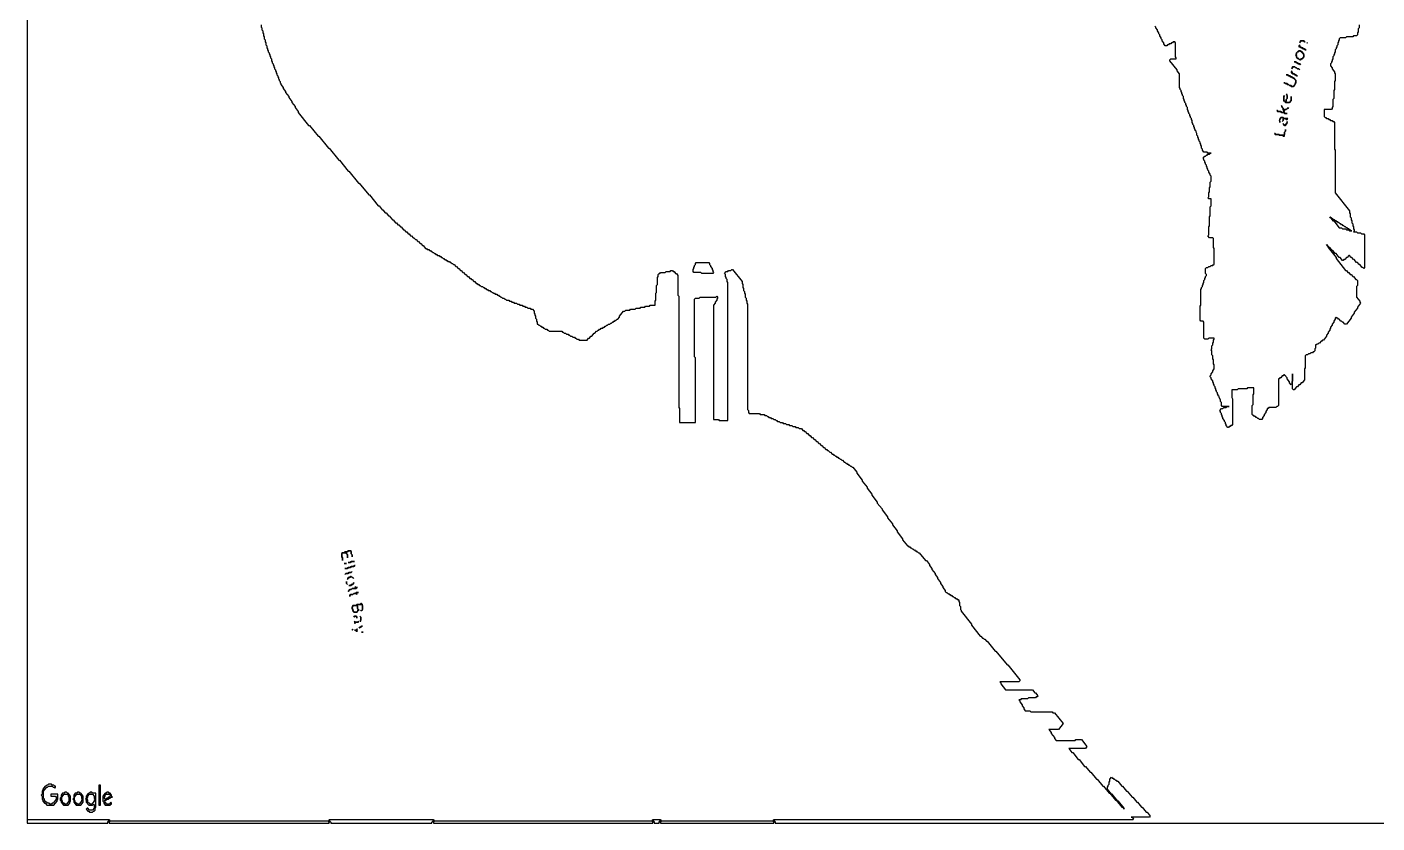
# Model space of a CAD drawing. Header units: metres. Extents: x 0 to 0.609, y 0 to 0.432.
# Drawn here: x 0 to 0.3279, y 0.0002 to 0.1936 of the extents above; entities that cross this region are included whole.
import ezdxf

# ---------------------------------------------------------------- set-up
doc = ezdxf.new("R2010")
doc.units = ezdxf.units.M
doc.layers.add('Contours', color=7, linetype='Continuous')

msp = doc.modelspace()

# ---------------------------------------------------------------- linework, layer by layer
at = {"layer": 'Contours'}
for points in [[(0, 0.4316), (0, 0.00024), (0.0196, 0.00024), (0.0196, 0.00048), (0.01979, 0.00072), (0.01998, 0.00048), (0.01998, 0.00024), (0.0734, 0.00024), (0.0734, 0.00048), (0.07359, 0.00072), (0.07378, 0.00048), (0.07378, 0.00024), (0.09838, 0.00024), (0.09838, 0.00048), (0.09857, 0.00072), (0.09876, 0.00048), (0.09876, 0.00024), (0.15199, 0.00024), (0.15199, 0.00048), (0.15218, 0.00072), (0.15237, 0.00048), (0.15237, 0.00024), (0.15353, 0.00024), (0.15353, 0.00048), (0.15372, 0.00072), (0.15391, 0.00048), (0.15391, 0.00024), (0.18139, 0.00024), (0.18139, 0.00048), (0.18158, 0.00072), (0.18177, 0.00048), (0.18177, 0.00024), (0.60949, 0.00024)], [(0.05688, 0.19408), (0.05688, 0.19359), (0.05707, 0.19335), (0.05707, 0.19287), (0.05726, 0.19263), (0.05726, 0.19214), (0.05745, 0.1919), (0.05745, 0.19142), (0.05764, 0.19118), (0.05764, 0.1907), (0.05784, 0.19045), (0.05784, 0.18997), (0.05803, 0.18973), (0.05803, 0.18925), (0.05822, 0.18901), (0.05822, 0.18852), (0.05841, 0.18828), (0.05841, 0.18804), (0.0586, 0.1878), (0.0586, 0.18756), (0.0588, 0.18732), (0.0588, 0.18707), (0.05899, 0.18683), (0.05899, 0.18659), (0.05918, 0.18635), (0.05918, 0.18611), (0.05937, 0.18587), (0.05937, 0.18539), (0.05957, 0.18514), (0.05957, 0.1849), (0.05976, 0.18466), (0.05976, 0.18442), (0.05995, 0.18418), (0.05995, 0.18394), (0.06014, 0.1837), (0.06014, 0.18345), (0.06033, 0.18321), (0.06033, 0.18297), (0.06053, 0.18273), (0.06053, 0.18249), (0.06072, 0.18225), (0.06072, 0.18201), (0.06091, 0.18176), (0.06091, 0.18152), (0.0611, 0.18128), (0.0611, 0.18104), (0.06129, 0.1808), (0.06129, 0.18056), (0.06149, 0.18032), (0.06149, 0.18007), (0.06168, 0.17983), (0.06168, 0.17959), (0.06226, 0.17887), (0.06226, 0.17863), (0.06283, 0.1779), (0.06283, 0.17766), (0.0636, 0.1767), (0.0636, 0.17645), (0.06437, 0.17549), (0.06437, 0.17525), (0.06514, 0.17428), (0.06514, 0.17404), (0.06591, 0.17307), (0.06591, 0.17283), (0.0684, 0.1697), (0.0686, 0.1697), (0.07071, 0.16704), (0.0709, 0.16704), (0.07321, 0.16414), (0.0734, 0.16414), (0.07571, 0.16125), (0.0759, 0.16125), (0.07801, 0.15859), (0.0782, 0.15859), (0.08051, 0.15569), (0.0807, 0.15569), (0.08301, 0.1528), (0.0832, 0.1528), (0.08531, 0.15014), (0.08551, 0.15014), (0.08627, 0.14918), (0.08647, 0.14918), (0.08704, 0.14845), (0.08723, 0.14845), (0.08781, 0.14773), (0.088, 0.14773), (0.08877, 0.14676), (0.08896, 0.14676), (0.08954, 0.14604), (0.08973, 0.14604), (0.09012, 0.14556), (0.09031, 0.14556), (0.09069, 0.14507), (0.09089, 0.14507), (0.09146, 0.14435), (0.09165, 0.14435), (0.09204, 0.14387), (0.09223, 0.14387), (0.09261, 0.14338), (0.09281, 0.14338), (0.09319, 0.1429), (0.09338, 0.1429), (0.09377, 0.14242), (0.09396, 0.14242), (0.09434, 0.14194), (0.09454, 0.14194), (0.09492, 0.14145), (0.09511, 0.14145), (0.0955, 0.14097), (0.09569, 0.14097), (0.09607, 0.14049), (0.09627, 0.14049), (0.09684, 0.13976), (0.09703, 0.13976), (0.09723, 0.13952), (0.09761, 0.13952), (0.0978, 0.13928), (0.09799, 0.13928), (0.09819, 0.13904), (0.09838, 0.13904), (0.09857, 0.1388), (0.09876, 0.1388), (0.09896, 0.13856), (0.09915, 0.13856), (0.09934, 0.13831), (0.09953, 0.13831), (0.09972, 0.13807), (0.10011, 0.13807), (0.1003, 0.13783), (0.10049, 0.13783), (0.10068, 0.13759), (0.10088, 0.13759), (0.10107, 0.13735), (0.10126, 0.13735), (0.10145, 0.13711), (0.10165, 0.13711), (0.10184, 0.13687), (0.10203, 0.13687), (0.10222, 0.13663), (0.10261, 0.13663), (0.1028, 0.13638), (0.10299, 0.13638), (0.10318, 0.13614), (0.10338, 0.13614), (0.10357, 0.1359), (0.10376, 0.1359), (0.10414, 0.13542), (0.10434, 0.13542), (0.10472, 0.13494), (0.10491, 0.13494), (0.1053, 0.13445), (0.10549, 0.13445), (0.10587, 0.13397), (0.10607, 0.13397), (0.10645, 0.13349), (0.10664, 0.13349), (0.10703, 0.133), (0.10722, 0.133), (0.1076, 0.13252), (0.10779, 0.13252), (0.10799, 0.13228), (0.10818, 0.13228), (0.10856, 0.1318), (0.10876, 0.1318), (0.10914, 0.13131), (0.10933, 0.13131), (0.10952, 0.13107), (0.10972, 0.13107), (0.10991, 0.13083), (0.1101, 0.13083), (0.11029, 0.13059), (0.11068, 0.13059), (0.11087, 0.13035), (0.11106, 0.13035), (0.11125, 0.13011), (0.11145, 0.13011), (0.11164, 0.12987), (0.11183, 0.12987), (0.11202, 0.12962), (0.11241, 0.12962), (0.1126, 0.12938), (0.11279, 0.12938), (0.11298, 0.12914), (0.11317, 0.12914), (0.11337, 0.1289), (0.11356, 0.1289), (0.11375, 0.12866), (0.11414, 0.12866), (0.11433, 0.12842), (0.11452, 0.12842), (0.11471, 0.12818), (0.1149, 0.12818), (0.1151, 0.12794), (0.11529, 0.12794), (0.11548, 0.12769), (0.11586, 0.12769), (0.11606, 0.12745), (0.11625, 0.12745), (0.11644, 0.12721), (0.11702, 0.12721), (0.11721, 0.12697), (0.11759, 0.12697), (0.11779, 0.12673), (0.11817, 0.12673), (0.11836, 0.12649), (0.11894, 0.12649), (0.11913, 0.12625), (0.11952, 0.12625), (0.11971, 0.126), (0.12028, 0.126), (0.12048, 0.12576), (0.12086, 0.12576), (0.12105, 0.12552), (0.12144, 0.12552), (0.12163, 0.12528), (0.12221, 0.12528), (0.1224, 0.12504), (0.12278, 0.12504), (0.12317, 0.12456), (0.12317, 0.12407), (0.12336, 0.12383), (0.12336, 0.12359), (0.12355, 0.12335), (0.12355, 0.12287), (0.12374, 0.12262), (0.12374, 0.12214), (0.12393, 0.1219), (0.12393, 0.12142), (0.12413, 0.12142), (0.12432, 0.12118), (0.12451, 0.12118), (0.1247, 0.12093), (0.1249, 0.12093), (0.12509, 0.12069), (0.12528, 0.12069), (0.12547, 0.12045), (0.12566, 0.12045), (0.12586, 0.12021), (0.12624, 0.12021), (0.12643, 0.11997), (0.12662, 0.11997), (0.12682, 0.11973), (0.12989, 0.11973), (0.13008, 0.11949), (0.13028, 0.11949), (0.13047, 0.11925), (0.13085, 0.11925), (0.13104, 0.119), (0.13143, 0.119), (0.13162, 0.11876), (0.13181, 0.11876), (0.132, 0.11852), (0.13239, 0.11852), (0.13258, 0.11828), (0.13297, 0.11828), (0.13316, 0.11804), (0.13335, 0.11804), (0.13354, 0.1178), (0.13393, 0.1178), (0.13412, 0.11756), (0.13604, 0.11756), (0.13642, 0.11804), (0.13662, 0.11804), (0.137, 0.11852), (0.13719, 0.11852), (0.13777, 0.11925), (0.13796, 0.11925), (0.13835, 0.11973), (0.13854, 0.11973), (0.13873, 0.11997), (0.13892, 0.11997), (0.13911, 0.12021), (0.13931, 0.12021), (0.1395, 0.12045), (0.13988, 0.12045), (0.14008, 0.12069), (0.14027, 0.12069), (0.14046, 0.12093), (0.14065, 0.12093), (0.14084, 0.12118), (0.14104, 0.12118), (0.14123, 0.12142), (0.14161, 0.12142), (0.1418, 0.12166), (0.142, 0.12166), (0.14219, 0.1219), (0.14238, 0.1219), (0.14257, 0.12214), (0.14277, 0.12214), (0.14296, 0.12238), (0.14315, 0.12238), (0.14334, 0.12262), (0.14353, 0.12262), (0.14392, 0.12311), (0.14392, 0.12335), (0.14488, 0.12456), (0.14526, 0.12456), (0.14546, 0.1248), (0.14642, 0.1248), (0.14661, 0.12504), (0.14776, 0.12504), (0.14795, 0.12528), (0.14891, 0.12528), (0.14911, 0.12552), (0.15007, 0.12552), (0.15026, 0.12576), (0.15122, 0.12576), (0.15141, 0.126), (0.15256, 0.126), (0.15256, 0.12697), (0.15276, 0.12721), (0.15276, 0.1289), (0.15295, 0.12914), (0.15295, 0.13083), (0.15314, 0.13107), (0.15314, 0.13276), (0.15333, 0.133), (0.15333, 0.13349), (0.15353, 0.13373), (0.15372, 0.13373), (0.15391, 0.13397), (0.15506, 0.13397), (0.15525, 0.13421), (0.15622, 0.13421), (0.15641, 0.13445), (0.15679, 0.13445), (0.15698, 0.13421), (0.15718, 0.13421), (0.15756, 0.13373), (0.15775, 0.13373), (0.15814, 0.13325), (0.15814, 0.12842), (0.15833, 0.12818), (0.15833, 0.10114), (0.15852, 0.1009), (0.15852, 0.09752), (0.16236, 0.09752), (0.16236, 0.11321), (0.16217, 0.11345), (0.16217, 0.12745), (0.16236, 0.12769), (0.16332, 0.12769), (0.16352, 0.12794), (0.16736, 0.12794), (0.16755, 0.12818), (0.16774, 0.12794), (0.16774, 0.12769), (0.16755, 0.12745), (0.16755, 0.12721), (0.16717, 0.12673), (0.16717, 0.12649), (0.16678, 0.126), (0.16678, 0.09824), (0.16794, 0.09824), (0.16813, 0.098), (0.17024, 0.098), (0.17024, 0.13156), (0.17005, 0.1318), (0.17005, 0.13228), (0.16986, 0.13252), (0.16986, 0.13276), (0.16967, 0.133), (0.16967, 0.13349), (0.16947, 0.13373), (0.16986, 0.13421), (0.17024, 0.13421), (0.17043, 0.13445), (0.17101, 0.13445), (0.1712, 0.13469), (0.1714, 0.13469), (0.1737, 0.1318), (0.1737, 0.13131), (0.17389, 0.13107), (0.17389, 0.13035), (0.17409, 0.13011), (0.17409, 0.12962), (0.17428, 0.12938), (0.17428, 0.1289), (0.17447, 0.12866), (0.17447, 0.12794), (0.17466, 0.12769), (0.17466, 0.12721), (0.17485, 0.12697), (0.17485, 0.12649), (0.17505, 0.12625), (0.17505, 0.10066), (0.17524, 0.10042), (0.17524, 0.09993), (0.17543, 0.09969), (0.17793, 0.09969), (0.17812, 0.09945), (0.17908, 0.09945), (0.17927, 0.09921), (0.17966, 0.09921), (0.17985, 0.09897), (0.18004, 0.09897), (0.18023, 0.09873), (0.18062, 0.09873), (0.18081, 0.09849), (0.18119, 0.09849), (0.18139, 0.09824), (0.18177, 0.09824), (0.18196, 0.098), (0.18216, 0.098), (0.18235, 0.09776), (0.18273, 0.09776), (0.18292, 0.09752), (0.1835, 0.09752), (0.18369, 0.09728), (0.18427, 0.09728), (0.18446, 0.09704), (0.18504, 0.09704), (0.18523, 0.0968), (0.18581, 0.0968), (0.186, 0.09655), (0.18657, 0.09655), (0.18677, 0.09631), (0.18734, 0.09631), (0.18754, 0.09607), (0.18811, 0.09607), (0.1885, 0.09559), (0.18869, 0.09559), (0.18888, 0.09535), (0.18907, 0.09535), (0.18946, 0.09487), (0.18965, 0.09487), (0.19003, 0.09438), (0.19023, 0.09438), (0.19061, 0.0939), (0.1908, 0.0939), (0.19119, 0.09342), (0.19138, 0.09342), (0.19176, 0.09293), (0.19195, 0.09293), (0.19234, 0.09245), (0.19253, 0.09245), (0.19292, 0.09197), (0.19311, 0.09197), (0.19349, 0.09149), (0.19368, 0.09149), (0.19407, 0.091), (0.19426, 0.091), (0.19445, 0.09076), (0.19464, 0.09076), (0.19503, 0.09028), (0.19522, 0.09028), (0.19561, 0.0898), (0.1958, 0.0898), (0.19599, 0.08955), (0.19618, 0.08955), (0.19637, 0.08931), (0.19657, 0.08931), (0.19676, 0.08907), (0.19695, 0.08907), (0.19714, 0.08883), (0.19733, 0.08883), (0.19753, 0.08859), (0.19772, 0.08859), (0.19791, 0.08835), (0.1981, 0.08835), (0.19849, 0.08786), (0.19868, 0.08786), (0.19887, 0.08762), (0.19906, 0.08762), (0.19926, 0.08738), (0.19945, 0.08738), (0.19964, 0.08714), (0.19983, 0.08714), (0.20002, 0.0869), (0.20022, 0.0869), (0.20041, 0.08666), (0.2006, 0.08666), (0.20156, 0.08545), (0.20156, 0.08521), (0.20291, 0.08352), (0.20291, 0.08328), (0.20406, 0.08183), (0.20406, 0.08159), (0.20521, 0.08014), (0.20521, 0.0799), (0.20656, 0.07821), (0.20656, 0.07797), (0.20771, 0.07652), (0.20771, 0.07628), (0.20906, 0.07459), (0.20906, 0.07435), (0.21021, 0.0729), (0.21021, 0.07266), (0.21136, 0.07121), (0.21136, 0.07097), (0.21271, 0.06928), (0.21271, 0.06904), (0.21386, 0.06759), (0.21405, 0.06759), (0.21424, 0.06735), (0.21444, 0.06735), (0.21463, 0.06711), (0.21482, 0.06711), (0.21501, 0.06686), (0.2152, 0.06686), (0.2154, 0.06662), (0.21559, 0.06662), (0.21578, 0.06638), (0.21597, 0.06638), (0.21617, 0.06614), (0.21636, 0.06614), (0.21655, 0.0659), (0.21674, 0.0659), (0.21828, 0.06397), (0.21847, 0.06397), (0.21924, 0.063), (0.21924, 0.06276), (0.21982, 0.06204), (0.21982, 0.0618), (0.22058, 0.06083), (0.22058, 0.06059), (0.22116, 0.05986), (0.22116, 0.05962), (0.22193, 0.05866), (0.22193, 0.05842), (0.22251, 0.05769), (0.22251, 0.05745), (0.22308, 0.05673), (0.22308, 0.05648), (0.22327, 0.05624), (0.22347, 0.05624), (0.22366, 0.056), (0.22385, 0.056), (0.22404, 0.05576), (0.22424, 0.05576), (0.22443, 0.05552), (0.22462, 0.05552), (0.22481, 0.05528), (0.225, 0.05528), (0.2252, 0.05504), (0.22539, 0.05504), (0.22558, 0.05479), (0.22577, 0.05479), (0.22596, 0.05455), (0.22616, 0.05455), (0.22635, 0.05431), (0.22635, 0.05407), (0.22654, 0.05383), (0.22654, 0.05311), (0.22673, 0.05286), (0.22673, 0.05214), (0.22693, 0.0519), (0.22693, 0.05166), (0.22942, 0.04852), (0.22942, 0.04828), (0.23154, 0.04562), (0.23173, 0.04562), (0.23211, 0.04514), (0.23231, 0.04514), (0.2325, 0.0449), (0.23269, 0.0449), (0.23307, 0.04442), (0.23327, 0.04442), (0.23519, 0.042), (0.23538, 0.042), (0.23807, 0.03862), (0.23826, 0.03862), (0.24114, 0.035), (0.24114, 0.03476), (0.24095, 0.03452), (0.23634, 0.03452), (0.23653, 0.03428), (0.23653, 0.03404), (0.23769, 0.03259), (0.24422, 0.03259), (0.2448, 0.03186), (0.24499, 0.03186), (0.24556, 0.03114), (0.24537, 0.0309), (0.24518, 0.0309), (0.24499, 0.03066), (0.24326, 0.03066), (0.24307, 0.03041), (0.24153, 0.03041), (0.24134, 0.03017), (0.24095, 0.03017), (0.24114, 0.02993), (0.24114, 0.02969), (0.24172, 0.02897), (0.24172, 0.02873), (0.24211, 0.02824), (0.24211, 0.028), (0.24249, 0.02752), (0.24364, 0.02752), (0.24383, 0.02728), (0.24902, 0.02728), (0.24921, 0.02704), (0.2496, 0.02704), (0.25171, 0.02438), (0.25056, 0.02293), (0.24825, 0.02293), (0.24883, 0.02221), (0.24883, 0.02197), (0.2496, 0.021), (0.2496, 0.02076), (0.24998, 0.02028), (0.25459, 0.02028), (0.25479, 0.02052), (0.25613, 0.02052), (0.25748, 0.01883), (0.25709, 0.01835), (0.25306, 0.01835), (0.25383, 0.01738), (0.25402, 0.01738), (0.25536, 0.01569), (0.25556, 0.01569), (0.2569, 0.014), (0.25709, 0.014), (0.25825, 0.01255), (0.25844, 0.01255), (0.25978, 0.01086), (0.25997, 0.01086), (0.26132, 0.00917), (0.26151, 0.00917), (0.26286, 0.00748), (0.26305, 0.00748), (0.26439, 0.00579), (0.26459, 0.00579), (0.26593, 0.0041), (0.26612, 0.0041), (0.26651, 0.00362), (0.26651, 0.00386), (0.26516, 0.00555), (0.26497, 0.00555), (0.26363, 0.00724), (0.26343, 0.00724), (0.26247, 0.00845), (0.26247, 0.00893), (0.26266, 0.00917), (0.26266, 0.00941), (0.26286, 0.00966), (0.26286, 0.01014), (0.26305, 0.01038), (0.26305, 0.01086), (0.26343, 0.01135), (0.26363, 0.0111), (0.26382, 0.0111), (0.26401, 0.01086), (0.2642, 0.01086), (0.26439, 0.01062), (0.26459, 0.01062), (0.26478, 0.01038), (0.26497, 0.01038), (0.26593, 0.00917), (0.26612, 0.00917), (0.26708, 0.00797), (0.26728, 0.00797), (0.26843, 0.00652), (0.26862, 0.00652), (0.26958, 0.00531), (0.26977, 0.00531), (0.27073, 0.0041), (0.27093, 0.0041), (0.27189, 0.0029), (0.27208, 0.0029), (0.27285, 0.00193), (0.27266, 0.00169), (0.26824, 0.00169), (0.26843, 0.00169), (0.26881, 0.00121), (0.26862, 0.00097), (0.18139, 0.00097), (0.18119, 0.00072), (0.1541, 0.00072), (0.15391, 0.00097), (0.15199, 0.00097), (0.1518, 0.00072), (0.09896, 0.00072), (0.09876, 0.00097), (0.0734, 0.00097), (0.07321, 0.00072), (0.02018, 0.00072), (0.01998, 0.00097), (0.00019, 0.00097), (0, 0.00121)], [(0.32358, 0.19408), (0.32358, 0.19335), (0.32338, 0.19311), (0.32338, 0.19239), (0.32319, 0.19214), (0.32319, 0.19166), (0.323, 0.19142), (0.32223, 0.19142), (0.32204, 0.19118), (0.3205, 0.19118), (0.32031, 0.19094), (0.31896, 0.19094), (0.31877, 0.1907), (0.31877, 0.19045), (0.31858, 0.19021), (0.31858, 0.18997), (0.31839, 0.18973), (0.31839, 0.18925), (0.3182, 0.18901), (0.3182, 0.18876), (0.318, 0.18852), (0.318, 0.18828), (0.31781, 0.18804), (0.31781, 0.18756), (0.31762, 0.18732), (0.31762, 0.18707), (0.31743, 0.18683), (0.31743, 0.18659), (0.31723, 0.18635), (0.31723, 0.18587), (0.31704, 0.18563), (0.31704, 0.18539), (0.31685, 0.18514), (0.31685, 0.1849), (0.31666, 0.18466), (0.31666, 0.18418), (0.31704, 0.1837), (0.31704, 0.18345), (0.31762, 0.18273), (0.31762, 0.18249), (0.31781, 0.18225), (0.31781, 0.18056), (0.31762, 0.18032), (0.31762, 0.17839), (0.31743, 0.17814), (0.31743, 0.17621), (0.31723, 0.17597), (0.31723, 0.17428), (0.31704, 0.17404), (0.31704, 0.1738), (0.31685, 0.17356), (0.31512, 0.17356), (0.31512, 0.17187), (0.31531, 0.17163), (0.31551, 0.17163), (0.3157, 0.17138), (0.31608, 0.17138), (0.31627, 0.17114), (0.31647, 0.17114), (0.31666, 0.1709), (0.31704, 0.1709), (0.31723, 0.17066), (0.31743, 0.17066), (0.31762, 0.17042), (0.31762, 0.1639), (0.31781, 0.16366), (0.31781, 0.15328), (0.32127, 0.14894), (0.32127, 0.14845), (0.32146, 0.14821), (0.32146, 0.14749), (0.32165, 0.14725), (0.32165, 0.14676), (0.32185, 0.14652), (0.32185, 0.14604), (0.32204, 0.1458), (0.32204, 0.14531), (0.32223, 0.14507), (0.32223, 0.14459), (0.32242, 0.14435), (0.32242, 0.14411), (0.32223, 0.14387), (0.323, 0.14387), (0.32319, 0.14363), (0.32396, 0.14363), (0.32415, 0.14338), (0.32473, 0.14338), (0.32492, 0.14314), (0.32492, 0.13518), (0.32473, 0.13494), (0.32454, 0.13518), (0.32434, 0.13518), (0.32377, 0.1359), (0.32358, 0.1359), (0.32319, 0.13638), (0.323, 0.13638), (0.32242, 0.13711), (0.32223, 0.13711), (0.32185, 0.13759), (0.32165, 0.13759), (0.32127, 0.13807), (0.32108, 0.13807), (0.32069, 0.13759), (0.3205, 0.13759), (0.32012, 0.13711), (0.31992, 0.13711), (0.31973, 0.13687), (0.31954, 0.13687), (0.31896, 0.13759), (0.31877, 0.13759), (0.318, 0.13856), (0.31781, 0.13856), (0.31723, 0.13928), (0.31704, 0.13928), (0.31647, 0.14), (0.31627, 0.14), (0.3157, 0.14073), (0.31608, 0.14025), (0.31608, 0.14), (0.318, 0.13759), (0.318, 0.13735), (0.32031, 0.13445), (0.3205, 0.13445), (0.32089, 0.13397), (0.32108, 0.13397), (0.32146, 0.13349), (0.32165, 0.13349), (0.32204, 0.133), (0.32223, 0.133), (0.32281, 0.13228), (0.323, 0.13228), (0.32319, 0.13204), (0.32319, 0.13083), (0.323, 0.13059), (0.323, 0.12794), (0.32377, 0.12697), (0.32377, 0.12673), (0.32396, 0.12649), (0.32319, 0.12552), (0.32319, 0.12528), (0.32242, 0.12431), (0.32242, 0.12407), (0.32165, 0.12311), (0.32165, 0.12287), (0.3205, 0.12142), (0.32012, 0.12142), (0.31973, 0.1219), (0.31954, 0.1219), (0.31935, 0.12214), (0.31916, 0.12214), (0.31877, 0.12262), (0.31858, 0.12262), (0.31839, 0.12287), (0.3182, 0.12287), (0.318, 0.12311), (0.31781, 0.12287), (0.31781, 0.12262), (0.31743, 0.12214), (0.31743, 0.1219), (0.31704, 0.12142), (0.31704, 0.12118), (0.31666, 0.12069), (0.31666, 0.12045), (0.31647, 0.12021), (0.31647, 0.11997), (0.31608, 0.11949), (0.31608, 0.11925), (0.3157, 0.11876), (0.3157, 0.11852), (0.31493, 0.11756), (0.31474, 0.11756), (0.31454, 0.11731), (0.31435, 0.11731), (0.31397, 0.11683), (0.31378, 0.11683), (0.31358, 0.11659), (0.31339, 0.11659), (0.3132, 0.11635), (0.31301, 0.11635), (0.31301, 0.11562), (0.31282, 0.11538), (0.31282, 0.1149), (0.31262, 0.11466), (0.31243, 0.11466), (0.31224, 0.11442), (0.31185, 0.11442), (0.31166, 0.11418), (0.31128, 0.11418), (0.31109, 0.11393), (0.3107, 0.11393), (0.31051, 0.11369), (0.31051, 0.1108), (0.31032, 0.11056), (0.31032, 0.1079), (0.30974, 0.10718), (0.30955, 0.10718), (0.30916, 0.10669), (0.30897, 0.10669), (0.30859, 0.10621), (0.3084, 0.10621), (0.30782, 0.10549), (0.30763, 0.10549), (0.30743, 0.10573), (0.30743, 0.10935), (0.30743, 0.10766), (0.30724, 0.10742), (0.30724, 0.10693), (0.30705, 0.10669), (0.30667, 0.10718), (0.30667, 0.10742), (0.30609, 0.10814), (0.30609, 0.10838), (0.30551, 0.10911), (0.30532, 0.10911), (0.30513, 0.10887), (0.30494, 0.10887), (0.30455, 0.10838), (0.30436, 0.10838), (0.30417, 0.10814), (0.30398, 0.10814), (0.30398, 0.10162), (0.30378, 0.10138), (0.30359, 0.10138), (0.3034, 0.10114), (0.30167, 0.10114), (0.30148, 0.1009), (0.30129, 0.1009), (0.30129, 0.10066), (0.3009, 0.10018), (0.3009, 0.09993), (0.30052, 0.09945), (0.30052, 0.09921), (0.30013, 0.09873), (0.30013, 0.09849), (0.29994, 0.09824), (0.29936, 0.09824), (0.29917, 0.09849), (0.29898, 0.09849), (0.29879, 0.09873), (0.2986, 0.09873), (0.2984, 0.09897), (0.29821, 0.09897), (0.29802, 0.09921), (0.29783, 0.09921), (0.29764, 0.09945), (0.29764, 0.10162), (0.29783, 0.10187), (0.29783, 0.10428), (0.29802, 0.10452), (0.29802, 0.10597), (0.29648, 0.10597), (0.29629, 0.10573), (0.29418, 0.10573), (0.29398, 0.10549), (0.29264, 0.10549), (0.29264, 0.10356), (0.29283, 0.10331), (0.29283, 0.09704), (0.29264, 0.0968), (0.29245, 0.0968), (0.29226, 0.09655), (0.29206, 0.09655), (0.29187, 0.09631), (0.29168, 0.09631), (0.29129, 0.0968), (0.29129, 0.09704), (0.2911, 0.09728), (0.2911, 0.09752), (0.29091, 0.09776), (0.29091, 0.098), (0.29053, 0.09849), (0.29053, 0.09873), (0.29033, 0.09897), (0.29033, 0.09921), (0.29014, 0.09945), (0.29014, 0.09969), (0.28995, 0.09993), (0.28995, 0.10018), (0.28976, 0.10042), (0.29014, 0.1009), (0.29053, 0.1009), (0.29072, 0.10114), (0.29129, 0.10114), (0.29149, 0.10138), (0.29206, 0.10138), (0.29033, 0.10138), (0.29014, 0.10162), (0.29014, 0.10235), (0.28995, 0.10259), (0.28995, 0.10307), (0.28957, 0.10356), (0.28957, 0.1038), (0.28937, 0.10404), (0.28937, 0.10428), (0.28918, 0.10452), (0.28918, 0.10476), (0.28899, 0.105), (0.28899, 0.10524), (0.2888, 0.10549), (0.2888, 0.10573), (0.2886, 0.10597), (0.2886, 0.10621), (0.28841, 0.10645), (0.28841, 0.10669), (0.28822, 0.10693), (0.28822, 0.10718), (0.28803, 0.10742), (0.28803, 0.10766), (0.28764, 0.10814), (0.28764, 0.10838), (0.28745, 0.10862), (0.28745, 0.10887), (0.28764, 0.10911), (0.28764, 0.10935), (0.28803, 0.10983), (0.28803, 0.11007), (0.28841, 0.11056), (0.28841, 0.11152), (0.28822, 0.11176), (0.28822, 0.11273), (0.28803, 0.11297), (0.28803, 0.11369), (0.28784, 0.11393), (0.28784, 0.1149), (0.28764, 0.11514), (0.28784, 0.11538), (0.28784, 0.11611), (0.28803, 0.11635), (0.28803, 0.11683), (0.28822, 0.11707), (0.28822, 0.11756), (0.28841, 0.1178), (0.28841, 0.11804), (0.28707, 0.11804), (0.28688, 0.1178), (0.28611, 0.1178), (0.28591, 0.11804), (0.28591, 0.1219), (0.28572, 0.12214), (0.28515, 0.12214), (0.28495, 0.12238), (0.28495, 0.12576), (0.28515, 0.126), (0.28515, 0.12987), (0.28534, 0.13011), (0.28534, 0.13035), (0.28553, 0.13059), (0.28553, 0.13083), (0.28572, 0.13107), (0.28572, 0.13131), (0.28591, 0.13156), (0.28591, 0.13204), (0.28611, 0.13228), (0.28611, 0.13252), (0.2863, 0.13276), (0.2863, 0.133), (0.28649, 0.13325), (0.28649, 0.13349), (0.2863, 0.13373), (0.2863, 0.13494), (0.28649, 0.13518), (0.28688, 0.13518), (0.28707, 0.13542), (0.28745, 0.13542), (0.28764, 0.13566), (0.28803, 0.13566), (0.28822, 0.1359), (0.28841, 0.1359), (0.28841, 0.13976), (0.28822, 0.14), (0.28822, 0.14218), (0.28803, 0.14242), (0.28726, 0.14242), (0.28688, 0.1429), (0.28707, 0.14314), (0.28707, 0.14507), (0.28726, 0.14531), (0.28726, 0.14749), (0.28745, 0.14773), (0.28745, 0.1499), (0.28764, 0.15014), (0.28764, 0.15183), (0.28707, 0.15183), (0.28688, 0.15207), (0.28707, 0.15232), (0.28707, 0.15328), (0.28726, 0.15352), (0.28726, 0.15449), (0.28745, 0.15473), (0.28745, 0.15594), (0.28764, 0.15618), (0.28764, 0.15738), (0.28745, 0.15763), (0.28745, 0.15787), (0.28707, 0.15835), (0.28707, 0.15859), (0.28688, 0.15883), (0.28688, 0.15907), (0.28668, 0.15932), (0.28668, 0.15956), (0.28649, 0.1598), (0.28649, 0.16004), (0.2863, 0.16028), (0.2863, 0.16052), (0.28611, 0.16076), (0.28611, 0.16101), (0.28591, 0.16125), (0.28591, 0.16149), (0.28572, 0.16173), (0.28611, 0.16221), (0.2863, 0.16221), (0.28649, 0.16245), (0.28668, 0.16245), (0.28688, 0.16269), (0.28726, 0.16269), (0.28745, 0.16294), (0.28764, 0.16294), (0.28688, 0.16294), (0.28668, 0.16318), (0.28591, 0.16318), (0.28553, 0.16366), (0.28553, 0.1639), (0.28534, 0.16414), (0.28534, 0.16463), (0.28515, 0.16487), (0.28515, 0.16511), (0.28495, 0.16535), (0.28495, 0.16559), (0.28476, 0.16583), (0.28476, 0.16607), (0.28457, 0.16632), (0.28457, 0.16656), (0.28438, 0.1668), (0.28438, 0.16704), (0.28419, 0.16728), (0.28419, 0.16776), (0.28399, 0.16801), (0.28399, 0.16825), (0.2838, 0.16849), (0.2838, 0.16873), (0.28361, 0.16897), (0.28361, 0.16921), (0.28342, 0.16945), (0.28342, 0.1697), (0.28322, 0.16994), (0.28322, 0.17018), (0.28303, 0.17042), (0.28303, 0.1709), (0.28284, 0.17114), (0.28284, 0.17138), (0.28265, 0.17163), (0.28265, 0.17187), (0.28246, 0.17211), (0.28246, 0.17235), (0.28226, 0.17259), (0.28226, 0.17283), (0.28207, 0.17307), (0.28207, 0.17332), (0.28188, 0.17356), (0.28188, 0.17404), (0.28169, 0.17428), (0.28169, 0.17452), (0.2815, 0.17476), (0.2815, 0.17501), (0.2813, 0.17525), (0.2813, 0.17549), (0.28111, 0.17573), (0.28111, 0.17597), (0.28092, 0.17621), (0.28092, 0.1767), (0.28073, 0.17694), (0.28073, 0.17718), (0.28053, 0.17742), (0.28053, 0.17766), (0.28034, 0.1779), (0.28034, 0.17814), (0.28015, 0.17839), (0.28015, 0.17863), (0.27996, 0.17887), (0.27996, 0.18225), (0.27938, 0.18297), (0.27938, 0.18321), (0.27765, 0.18539), (0.27765, 0.18563), (0.27784, 0.18587), (0.27919, 0.18587), (0.27919, 0.18611), (0.279, 0.18635), (0.279, 0.18973), (0.27881, 0.18997), (0.27842, 0.18997), (0.27823, 0.18973), (0.27804, 0.18973), (0.27784, 0.18949), (0.27746, 0.18949), (0.27727, 0.18925), (0.27708, 0.18925), (0.27688, 0.18901), (0.2765, 0.18901), (0.27612, 0.18949), (0.27612, 0.18973), (0.27573, 0.19021), (0.27573, 0.19045), (0.27554, 0.1907), (0.27554, 0.19094), (0.27515, 0.19142), (0.27515, 0.19166), (0.27496, 0.1919), (0.27496, 0.19214), (0.27458, 0.19263), (0.27458, 0.19287), (0.27419, 0.19335), (0.27419, 0.19359), (0.274, 0.19383)], [(0.30936, 0.19021), (0.30916, 0.18997), (0.30916, 0.18973), (0.30955, 0.19021), (0.31013, 0.19021), (0.31032, 0.18997), (0.31051, 0.18997), (0.31032, 0.18997), (0.31013, 0.19021), (0.30936, 0.19021)], [(0.30897, 0.1878), (0.30878, 0.18756), (0.30859, 0.18756), (0.3084, 0.18732), (0.3084, 0.18707), (0.3082, 0.18683), (0.3084, 0.18659), (0.3084, 0.18611), (0.30859, 0.18611), (0.30878, 0.18587), (0.30897, 0.18587), (0.30916, 0.18563), (0.30936, 0.18563), (0.30955, 0.18587), (0.30974, 0.18587), (0.31013, 0.18635), (0.31013, 0.18707), (0.30974, 0.18756), (0.30955, 0.18756), (0.30936, 0.1878), (0.30897, 0.1878)], [(0.30878, 0.18756), (0.30897, 0.1878), (0.30936, 0.1878), (0.31013, 0.18683), (0.31013, 0.18635), (0.30974, 0.18587), (0.30955, 0.18587), (0.30936, 0.18563), (0.30916, 0.18563), (0.30897, 0.18587), (0.30878, 0.18587), (0.3084, 0.18635), (0.3084, 0.18659), (0.3082, 0.18683), (0.3084, 0.18707), (0.3084, 0.18732), (0.30859, 0.18756), (0.30878, 0.18756)], [(0.30916, 0.18925), (0.30897, 0.18901), (0.30897, 0.18876), (0.30936, 0.18876), (0.30955, 0.18852), (0.30974, 0.18852), (0.30993, 0.18828), (0.31032, 0.18828), (0.31051, 0.18804), (0.3107, 0.18804), (0.31051, 0.18804), (0.31032, 0.18828), (0.31013, 0.18828), (0.30993, 0.18852), (0.30955, 0.18852), (0.30916, 0.18901), (0.30916, 0.18925)], [(0.31089, 0.18973), (0.31109, 0.18973), (0.31089, 0.18973)], [(0.30705, 0.18563)], [(0.30743, 0.18394), (0.30724, 0.1837), (0.30724, 0.18345), (0.30763, 0.18394), (0.30801, 0.18394), (0.3082, 0.1837), (0.3084, 0.1837), (0.30859, 0.18345), (0.30897, 0.18345), (0.30916, 0.18321), (0.30897, 0.18345), (0.30859, 0.18345), (0.3084, 0.1837), (0.3082, 0.1837), (0.30801, 0.18394), (0.30743, 0.18394)], [(0.30782, 0.18514), (0.3082, 0.18514), (0.3084, 0.1849), (0.30859, 0.1849), (0.30878, 0.18466), (0.30916, 0.18466), (0.30936, 0.18442), (0.30916, 0.18466), (0.30878, 0.18466), (0.30859, 0.1849), (0.3084, 0.1849), (0.3082, 0.18514), (0.30782, 0.18514)], [(0.3059, 0.18201), (0.30628, 0.18201), (0.30647, 0.18176), (0.30667, 0.18176), (0.30686, 0.18152), (0.30724, 0.18152), (0.30743, 0.18128), (0.30763, 0.18128), (0.3082, 0.18056), (0.3082, 0.18007), (0.30801, 0.17983), (0.30801, 0.17959), (0.30763, 0.17911), (0.30724, 0.17911), (0.30705, 0.17935), (0.30667, 0.17935), (0.30647, 0.17959), (0.30628, 0.17959), (0.30609, 0.17983), (0.30571, 0.17983), (0.30551, 0.18007), (0.30532, 0.18007), (0.30551, 0.18007), (0.30571, 0.17983), (0.3059, 0.17983), (0.30609, 0.17959), (0.30647, 0.17959), (0.30667, 0.17935), (0.30686, 0.17935), (0.30705, 0.17911), (0.30763, 0.17911), (0.3082, 0.17983), (0.3082, 0.18056), (0.30801, 0.1808), (0.30801, 0.18104), (0.30782, 0.18104), (0.30763, 0.18128), (0.30743, 0.18128), (0.30724, 0.18152), (0.30705, 0.18152), (0.30686, 0.18176), (0.30647, 0.18176), (0.30628, 0.18201), (0.3059, 0.18201)], [(0.30724, 0.18297), (0.30705, 0.18273), (0.30705, 0.18249), (0.30724, 0.18249), (0.30743, 0.18225), (0.30782, 0.18225), (0.30801, 0.18201), (0.3082, 0.18201), (0.3084, 0.18176), (0.30859, 0.18176), (0.3084, 0.18176), (0.3082, 0.18201), (0.30801, 0.18201), (0.30782, 0.18225), (0.30763, 0.18225), (0.30724, 0.18273), (0.30724, 0.18297)], [(0.3059, 0.17718), (0.30609, 0.17694), (0.30609, 0.17621), (0.3059, 0.17597), (0.3059, 0.17573), (0.30571, 0.17549), (0.30551, 0.17549), (0.30532, 0.17573), (0.30532, 0.1767), (0.30551, 0.17694), (0.30532, 0.1767), (0.30532, 0.17573), (0.30571, 0.17525), (0.30667, 0.17525), (0.30705, 0.17573), (0.30705, 0.1767), (0.30705, 0.17573), (0.30667, 0.17525), (0.30609, 0.17525), (0.3059, 0.17549), (0.3059, 0.17597), (0.30609, 0.17621), (0.30609, 0.17718), (0.3059, 0.17718)], [(0.30474, 0.17452), (0.30474, 0.17428), (0.30513, 0.1738), (0.30513, 0.17356), (0.30532, 0.17332), (0.30532, 0.17307), (0.30513, 0.17283), (0.30474, 0.17283), (0.30455, 0.17307), (0.30398, 0.17307), (0.30378, 0.17332), (0.30359, 0.17332), (0.30378, 0.17307), (0.30455, 0.17307), (0.30474, 0.17283), (0.30532, 0.17283), (0.30551, 0.17259), (0.30609, 0.17259), (0.30571, 0.17259), (0.30532, 0.17307), (0.30571, 0.17356), (0.3059, 0.17356), (0.30609, 0.1738), (0.30628, 0.1738), (0.30647, 0.17404), (0.30628, 0.1738), (0.30609, 0.1738), (0.3059, 0.17356), (0.30551, 0.17356), (0.30532, 0.17332), (0.30513, 0.17356), (0.30513, 0.1738), (0.30494, 0.17404), (0.30494, 0.17428), (0.30474, 0.17452)], [(0.30455, 0.17163), (0.30436, 0.17138), (0.30436, 0.17114), (0.30417, 0.1709), (0.30436, 0.17066), (0.30436, 0.17042), (0.30436, 0.17114), (0.30474, 0.17163), (0.30494, 0.17163), (0.30513, 0.17138), (0.30513, 0.1709), (0.30494, 0.17066), (0.30513, 0.1709), (0.30513, 0.17114), (0.30532, 0.17138), (0.30571, 0.17138), (0.3059, 0.17114), (0.30609, 0.17114), (0.30628, 0.17138), (0.30532, 0.17138), (0.30513, 0.17163), (0.30455, 0.17163)], [(0.30609, 0.17066), (0.30609, 0.17042), (0.30551, 0.1697), (0.30513, 0.17018), (0.30513, 0.16994), (0.30532, 0.16994), (0.30551, 0.1697), (0.30571, 0.1697), (0.30609, 0.17018), (0.30609, 0.17066)], [(0.30571, 0.16873), (0.30571, 0.16825), (0.30551, 0.16801), (0.30551, 0.16752), (0.30532, 0.16728), (0.30436, 0.16728), (0.30417, 0.16752), (0.3034, 0.16752), (0.30321, 0.16776), (0.30302, 0.16776), (0.30321, 0.16752), (0.30398, 0.16752), (0.30417, 0.16728), (0.30494, 0.16728), (0.30513, 0.16704), (0.30551, 0.16704), (0.30551, 0.16801), (0.30571, 0.16825), (0.30571, 0.16873)], [(0.31647, 0.14749), (0.31723, 0.14652), (0.31743, 0.14652), (0.31877, 0.14483), (0.31935, 0.14483), (0.31954, 0.14459), (0.32031, 0.14459), (0.3205, 0.14435), (0.32108, 0.14435), (0.32127, 0.14411), (0.32185, 0.14411), (0.32165, 0.14411), (0.32146, 0.14435), (0.32127, 0.14435), (0.32108, 0.14459), (0.32089, 0.14459), (0.32069, 0.14483), (0.3205, 0.14483), (0.32031, 0.14507), (0.32012, 0.14507), (0.31992, 0.14531), (0.31973, 0.14531), (0.31954, 0.14556), (0.31935, 0.14556), (0.31916, 0.1458), (0.31896, 0.1458), (0.31877, 0.14604), (0.31858, 0.14604), (0.31839, 0.14628), (0.3182, 0.14628), (0.318, 0.14652), (0.31781, 0.14652), (0.31762, 0.14676), (0.31743, 0.14676), (0.31723, 0.147), (0.31704, 0.147), (0.31685, 0.14725), (0.31666, 0.14725), (0.31647, 0.14749)], [(0.16236, 0.13614), (0.16256, 0.13638), (0.16563, 0.13638), (0.16582, 0.13614), (0.16582, 0.1359), (0.16601, 0.13566), (0.16601, 0.13542), (0.1664, 0.13494), (0.1664, 0.13469), (0.16659, 0.13445), (0.16659, 0.13421), (0.16678, 0.13397), (0.16659, 0.13373), (0.1639, 0.13373), (0.16371, 0.13397), (0.16198, 0.13397), (0.16179, 0.13421), (0.16179, 0.13469), (0.16198, 0.13494), (0.16198, 0.13518), (0.16217, 0.13542), (0.16217, 0.13566), (0.16236, 0.1359), (0.16236, 0.13614)], [(0.07801, 0.06638), (0.07782, 0.06614), (0.07724, 0.06614), (0.07705, 0.0659), (0.07647, 0.0659), (0.07647, 0.06493), (0.07667, 0.06469), (0.07667, 0.06397), (0.07667, 0.06469), (0.07647, 0.06493), (0.07647, 0.06566), (0.07667, 0.0659), (0.07744, 0.0659), (0.07782, 0.06542), (0.07782, 0.06469), (0.07782, 0.06542), (0.07763, 0.06566), (0.07763, 0.0659), (0.07801, 0.06638), (0.07859, 0.06638), (0.07878, 0.06614), (0.07878, 0.06566), (0.07897, 0.06542), (0.07897, 0.06493), (0.07897, 0.06542), (0.07878, 0.06566), (0.07878, 0.06638), (0.07801, 0.06638)], [(0.07705, 0.06324), (0.07763, 0.06324), (0.07705, 0.06324)], [(0.07955, 0.06276), (0.07936, 0.06252), (0.07878, 0.06252), (0.07859, 0.06228), (0.07801, 0.06228), (0.07782, 0.06204), (0.07724, 0.06204), (0.07782, 0.06204), (0.07801, 0.06228), (0.07859, 0.06228), (0.07878, 0.06252), (0.07936, 0.06252), (0.07955, 0.06276), (0.07974, 0.06276), (0.07955, 0.06276)], [(0.07878, 0.06373), (0.07859, 0.06348), (0.07801, 0.06348), (0.07859, 0.06348), (0.07878, 0.06373), (0.07955, 0.06373), (0.07878, 0.06373)], [(0.07897, 0.06131), (0.07878, 0.06107), (0.0782, 0.06107), (0.07801, 0.06083), (0.07744, 0.06083), (0.07724, 0.06059), (0.07744, 0.06083), (0.07801, 0.06083), (0.0782, 0.06107), (0.07878, 0.06107), (0.07897, 0.06131)], [(0.07859, 0.06011), (0.0784, 0.05986), (0.07801, 0.05986), (0.07782, 0.05962), (0.07782, 0.05938), (0.0782, 0.05986), (0.0784, 0.05986), (0.07859, 0.06011), (0.07878, 0.06011), (0.07897, 0.05986), (0.07916, 0.05986), (0.07936, 0.05962), (0.07916, 0.05986), (0.07897, 0.05986), (0.07878, 0.06011), (0.07859, 0.06011)], [(0.07955, 0.05914)], [(0.07974, 0.06155)], [(0.07763, 0.0589), (0.07763, 0.05842), (0.07782, 0.05817), (0.07763, 0.05842), (0.07763, 0.0589)], [(0.07974, 0.05769), (0.07974, 0.05745), (0.07955, 0.05721), (0.07897, 0.05721), (0.07878, 0.05697), (0.0784, 0.05697), (0.07801, 0.05648), (0.0784, 0.05697), (0.07878, 0.05697), (0.07897, 0.05721), (0.07993, 0.05721), (0.08013, 0.05745), (0.08032, 0.05745), (0.07993, 0.05745), (0.07974, 0.05769)], [(0.07936, 0.05866), (0.07897, 0.05817), (0.07878, 0.05817), (0.07859, 0.05793), (0.0782, 0.05793), (0.07878, 0.05793), (0.07897, 0.05817), (0.07916, 0.05817), (0.07936, 0.05842), (0.07936, 0.05866)], [(0.07993, 0.05624), (0.07974, 0.056), (0.07936, 0.056), (0.07916, 0.05576), (0.07859, 0.05576), (0.0784, 0.05552), (0.0784, 0.05528), (0.0784, 0.05552), (0.07859, 0.05576), (0.07916, 0.05576), (0.07936, 0.056), (0.07993, 0.056), (0.08013, 0.05576), (0.08013, 0.056), (0.08032, 0.05624), (0.08051, 0.05624), (0.07993, 0.05624)], [(0.08109, 0.05359), (0.08089, 0.05335), (0.08013, 0.05335), (0.07993, 0.05311), (0.07916, 0.05311), (0.07897, 0.05286), (0.07897, 0.05238), (0.07916, 0.05214), (0.07916, 0.05166), (0.07936, 0.05142), (0.08013, 0.05142), (0.08051, 0.0519), (0.0807, 0.0519), (0.08032, 0.05238), (0.08032, 0.05311), (0.08051, 0.05335), (0.08128, 0.05335), (0.08147, 0.05311), (0.08147, 0.05214), (0.08109, 0.05166), (0.08128, 0.0519), (0.08147, 0.0519), (0.08147, 0.05335), (0.08128, 0.05359), (0.08109, 0.05359)], [(0.07936, 0.05311), (0.08013, 0.05311), (0.08032, 0.05286), (0.08032, 0.05238), (0.08051, 0.05214), (0.08032, 0.0519), (0.08032, 0.05166), (0.08013, 0.05142), (0.07955, 0.05142), (0.07916, 0.0519), (0.07916, 0.05214), (0.07897, 0.05238), (0.07897, 0.05262), (0.07936, 0.05311)], [(0.07955, 0.05045), (0.07936, 0.05021), (0.07955, 0.05045), (0.07993, 0.05045), (0.08013, 0.05021), (0.08013, 0.04997), (0.08013, 0.05021), (0.07993, 0.05045), (0.07955, 0.05045)], [(0.07936, 0.04973)], [(0.07955, 0.04924), (0.07955, 0.04876), (0.07974, 0.04876), (0.07993, 0.049), (0.08051, 0.049), (0.08051, 0.04924), (0.08032, 0.049), (0.07974, 0.049), (0.07955, 0.04924)], [(0.08089, 0.05045), (0.08109, 0.05021), (0.08109, 0.04948), (0.08089, 0.04924), (0.08109, 0.04924), (0.08109, 0.05021), (0.08089, 0.05045)], [(0.07897, 0.04731), (0.07916, 0.04707), (0.07897, 0.04731)], [(0.08013, 0.04731), (0.07993, 0.04707), (0.07955, 0.04707), (0.07974, 0.04707), (0.07993, 0.04683), (0.08032, 0.04683), (0.08013, 0.04707), (0.08032, 0.04731), (0.08013, 0.04731)], [(0.08128, 0.04804), (0.08109, 0.04779), (0.08089, 0.04779), (0.0807, 0.04755), (0.08089, 0.04779), (0.08109, 0.04779), (0.08128, 0.04804), (0.08147, 0.04804), (0.08128, 0.04804)], [(0.08128, 0.04659), (0.08166, 0.04659), (0.08128, 0.04659)], [(0.00519, 0.00966), (0.005, 0.00941), (0.0048, 0.00941), (0.00461, 0.00917), (0.00442, 0.00917), (0.00384, 0.00845), (0.00384, 0.00821), (0.00365, 0.00797), (0.00365, 0.00724), (0.00346, 0.007), (0.00365, 0.00676), (0.00365, 0.00603), (0.00384, 0.00579), (0.00384, 0.00555), (0.00423, 0.00507), (0.00442, 0.00507), (0.0048, 0.00459), (0.00653, 0.00459), (0.0073, 0.00555), (0.0073, 0.00579), (0.00749, 0.00603), (0.00749, 0.00724), (0.00576, 0.00724), (0.00576, 0.00676), (0.00692, 0.00676), (0.00711, 0.00652), (0.00711, 0.00603), (0.00634, 0.00507), (0.00615, 0.00507), (0.00596, 0.00483), (0.00557, 0.00483), (0.00538, 0.00507), (0.005, 0.00507), (0.0048, 0.00531), (0.00461, 0.00531), (0.00423, 0.00579), (0.00423, 0.00603), (0.00404, 0.00628), (0.00404, 0.00797), (0.0048, 0.00893), (0.005, 0.00893), (0.00519, 0.00917), (0.00615, 0.00917), (0.00634, 0.00893), (0.00653, 0.00893), (0.00673, 0.00869), (0.00692, 0.00893), (0.00692, 0.00917), (0.00673, 0.00917), (0.00653, 0.00941), (0.00615, 0.00941), (0.00596, 0.00966), (0.00519, 0.00966)], [(0.00922, 0.00772), (0.00903, 0.00748), (0.00865, 0.00748), (0.00826, 0.007), (0.00826, 0.00652), (0.00807, 0.00628), (0.00807, 0.00579), (0.00826, 0.00555), (0.00826, 0.00531), (0.00884, 0.00459), (0.00999, 0.00459), (0.01038, 0.00507), (0.01038, 0.00531), (0.01057, 0.00555), (0.01057, 0.00676), (0.00999, 0.00748), (0.0098, 0.00748), (0.00961, 0.00772), (0.00922, 0.00772)], [(0.00903, 0.00724), (0.0098, 0.00724), (0.00999, 0.007), (0.00999, 0.00676), (0.01018, 0.00652), (0.01018, 0.00555), (0.00961, 0.00483), (0.00922, 0.00483), (0.00903, 0.00507), (0.00884, 0.00507), (0.00865, 0.00531), (0.00865, 0.00555), (0.00845, 0.00579), (0.00845, 0.00652), (0.00903, 0.00724)], [(0.0123, 0.00772), (0.01211, 0.00748), (0.01172, 0.00748), (0.01134, 0.007), (0.01134, 0.00628), (0.01114, 0.00603), (0.01134, 0.00579), (0.01134, 0.00531), (0.01191, 0.00459), (0.01307, 0.00459), (0.01364, 0.00531), (0.01364, 0.00676), (0.01307, 0.00748), (0.01287, 0.00748), (0.01268, 0.00772), (0.0123, 0.00772)], [(0.01211, 0.00724), (0.01287, 0.00724), (0.01326, 0.00676), (0.01326, 0.00628), (0.01345, 0.00603), (0.01326, 0.00579), (0.01326, 0.00555), (0.01268, 0.00483), (0.0123, 0.00483), (0.01211, 0.00507), (0.01191, 0.00507), (0.01172, 0.00531), (0.01172, 0.00555), (0.01153, 0.00579), (0.01153, 0.00652), (0.01211, 0.00724)], [(0.01537, 0.00772), (0.01518, 0.00748), (0.01499, 0.00748), (0.0148, 0.00724), (0.0146, 0.00724), (0.0146, 0.007), (0.01441, 0.00676), (0.01441, 0.00628), (0.01422, 0.00603), (0.01441, 0.00579), (0.01441, 0.00531), (0.01499, 0.00459), (0.01595, 0.00459), (0.01614, 0.00483), (0.01633, 0.00459), (0.01633, 0.00386), (0.01595, 0.00338), (0.01518, 0.00338), (0.0148, 0.00386), (0.0146, 0.00386), (0.01441, 0.00362), (0.0148, 0.00314), (0.01499, 0.00314), (0.01518, 0.0029), (0.01595, 0.0029), (0.01614, 0.00314), (0.01633, 0.00314), (0.01652, 0.00338), (0.01652, 0.00386), (0.01672, 0.0041), (0.01672, 0.00748), (0.01595, 0.00748), (0.01576, 0.00772), (0.01537, 0.00772)], [(0.01518, 0.00724), (0.01595, 0.00724), (0.01633, 0.00676), (0.01633, 0.00628), (0.01652, 0.00603), (0.01633, 0.00579), (0.01633, 0.00555), (0.01576, 0.00483), (0.01537, 0.00483), (0.01518, 0.00507), (0.01499, 0.00507), (0.0148, 0.00531), (0.0148, 0.00579), (0.0146, 0.00603), (0.0146, 0.00628), (0.0148, 0.00652), (0.0148, 0.00676), (0.01518, 0.00724)], [(0.01749, 0.00941), (0.01749, 0.00459), (0.01787, 0.00459), (0.01787, 0.00941), (0.01749, 0.00941)], [(0.01941, 0.00772), (0.01921, 0.00748), (0.01902, 0.00748), (0.01845, 0.00676), (0.01845, 0.00555), (0.01864, 0.00531), (0.01864, 0.00507), (0.01902, 0.00459), (0.02018, 0.00459), (0.02037, 0.00483), (0.02056, 0.00483), (0.02056, 0.00507), (0.02037, 0.00531), (0.01998, 0.00483), (0.01941, 0.00483), (0.01883, 0.00555), (0.01902, 0.00579), (0.01921, 0.00579), (0.01941, 0.00603), (0.01979, 0.00603), (0.01998, 0.00628), (0.02018, 0.00628), (0.02037, 0.00652), (0.02075, 0.00652), (0.02056, 0.00676), (0.02056, 0.007), (0.02018, 0.00748), (0.01998, 0.00748), (0.01979, 0.00772), (0.01941, 0.00772)], [(0.01902, 0.007), (0.01921, 0.00724), (0.01998, 0.00724), (0.02018, 0.007), (0.02018, 0.00676), (0.01998, 0.00652), (0.01979, 0.00652), (0.0196, 0.00628), (0.01941, 0.00628), (0.01921, 0.00603), (0.01902, 0.00603), (0.01883, 0.00628), (0.01883, 0.00652), (0.01902, 0.00676), (0.01902, 0.007)], [(0.01979, 0.00072), (0.01998, 0.00097), (0.02018, 0.00072), (0.01998, 0.00048), (0.01979, 0.00072)], [(0.07321, 0.00072), (0.0734, 0.00097), (0.07359, 0.00072), (0.0734, 0.00048), (0.07321, 0.00072)], [(0.09857, 0.00072), (0.09876, 0.00097), (0.09896, 0.00072), (0.09876, 0.00048), (0.09857, 0.00072)], [(0.1518, 0.00072), (0.15199, 0.00097), (0.15218, 0.00072), (0.15199, 0.00048), (0.1518, 0.00072)], [(0.15372, 0.00072), (0.15391, 0.00097), (0.1541, 0.00072), (0.15391, 0.00048), (0.15372, 0.00072)], [(0.18119, 0.00072), (0.18139, 0.00097), (0.18158, 0.00072), (0.18139, 0.00048), (0.18119, 0.00072)]]:
    msp.add_lwpolyline(points, dxfattribs=at)

doc.saveas('drawing.dxf')
